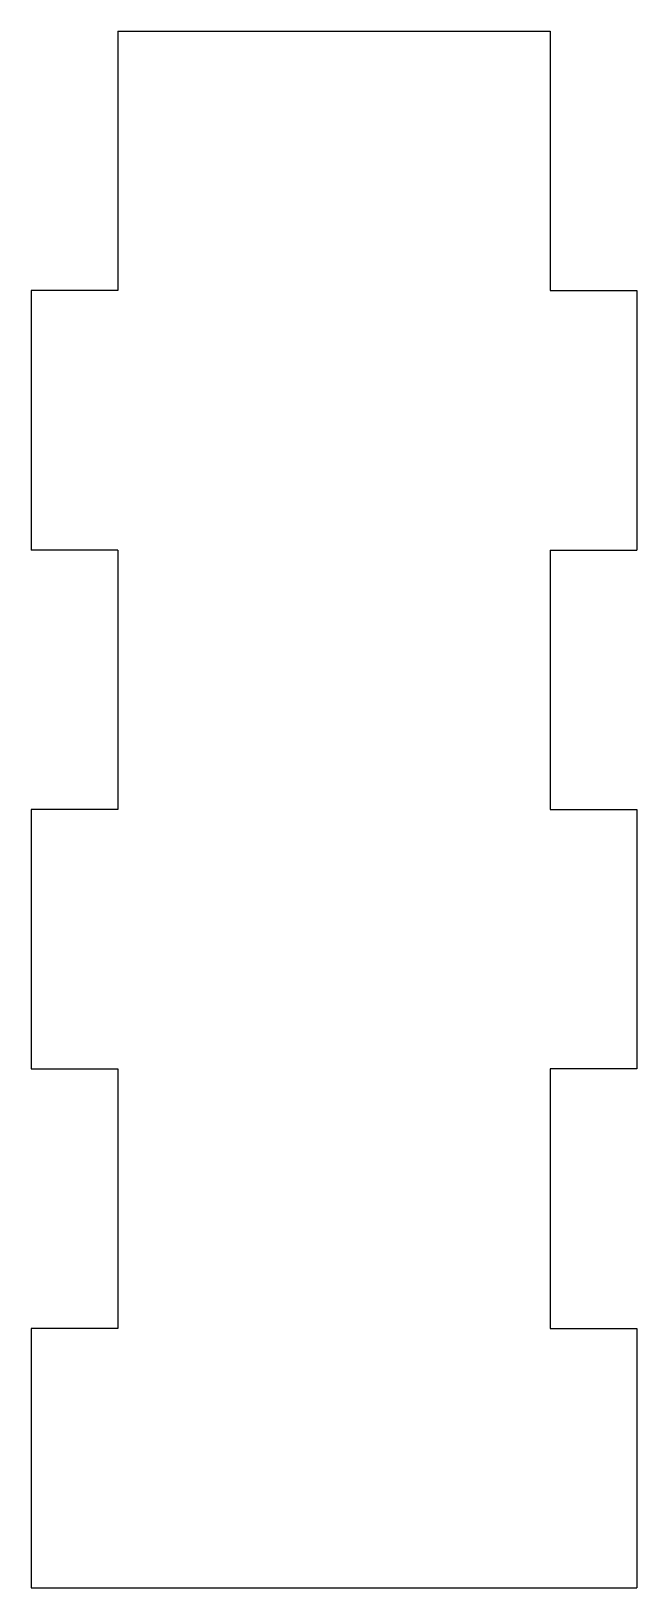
# Model space of a CAD drawing. Header units: inches. Extents: x 19 to 61, y 10 to 118.
import ezdxf

# ---------------------------------------------------------------- set-up
doc = ezdxf.new("R2010")
doc.units = ezdxf.units.IN
doc.header["$MEASUREMENT"] = 0

msp = doc.modelspace()

# ---------------------------------------------------------------- linework, layer by layer
for p, q in [((25.5, 117.75), (25.5, 99.75)), ((25.5, 117.75), (55.5, 117.75)), ((55.5, 117.75), (55.5, 99.75)), ((25.5, 99.75), (19.5, 99.75)), ((19.5, 99.75), (19.5, 81.75)), ((55.5, 99.75), (61.5, 99.75)), ((61.5, 99.75), (61.5, 81.75)), ((25.5, 81.75), (19.5, 81.75)), ((25.5, 81.75), (25.5, 63.75)), ((55.5, 81.75), (55.5, 63.75)), ((55.5, 81.75), (61.5, 81.75)), ((25.5, 63.75), (19.5, 63.75)), ((19.5, 63.75), (19.5, 45.75)), ((55.5, 63.75), (61.5, 63.75)), ((61.5, 63.75), (61.5, 45.75)), ((19.5, 45.75), (25.5, 45.75)), ((25.5, 45.75), (25.5, 27.75)), ((55.5, 45.75), (55.5, 27.75)), ((61.5, 45.75), (55.5, 45.75)), ((25.5, 27.75), (19.5, 27.75)), ((19.5, 27.75), (19.5, 9.75)), ((55.5, 27.75), (61.5, 27.75)), ((61.5, 27.75), (61.5, 9.75)), ((19.5, 9.75), (61.5, 9.75))]:
    msp.add_line(p, q)

doc.saveas('drawing.dxf')
